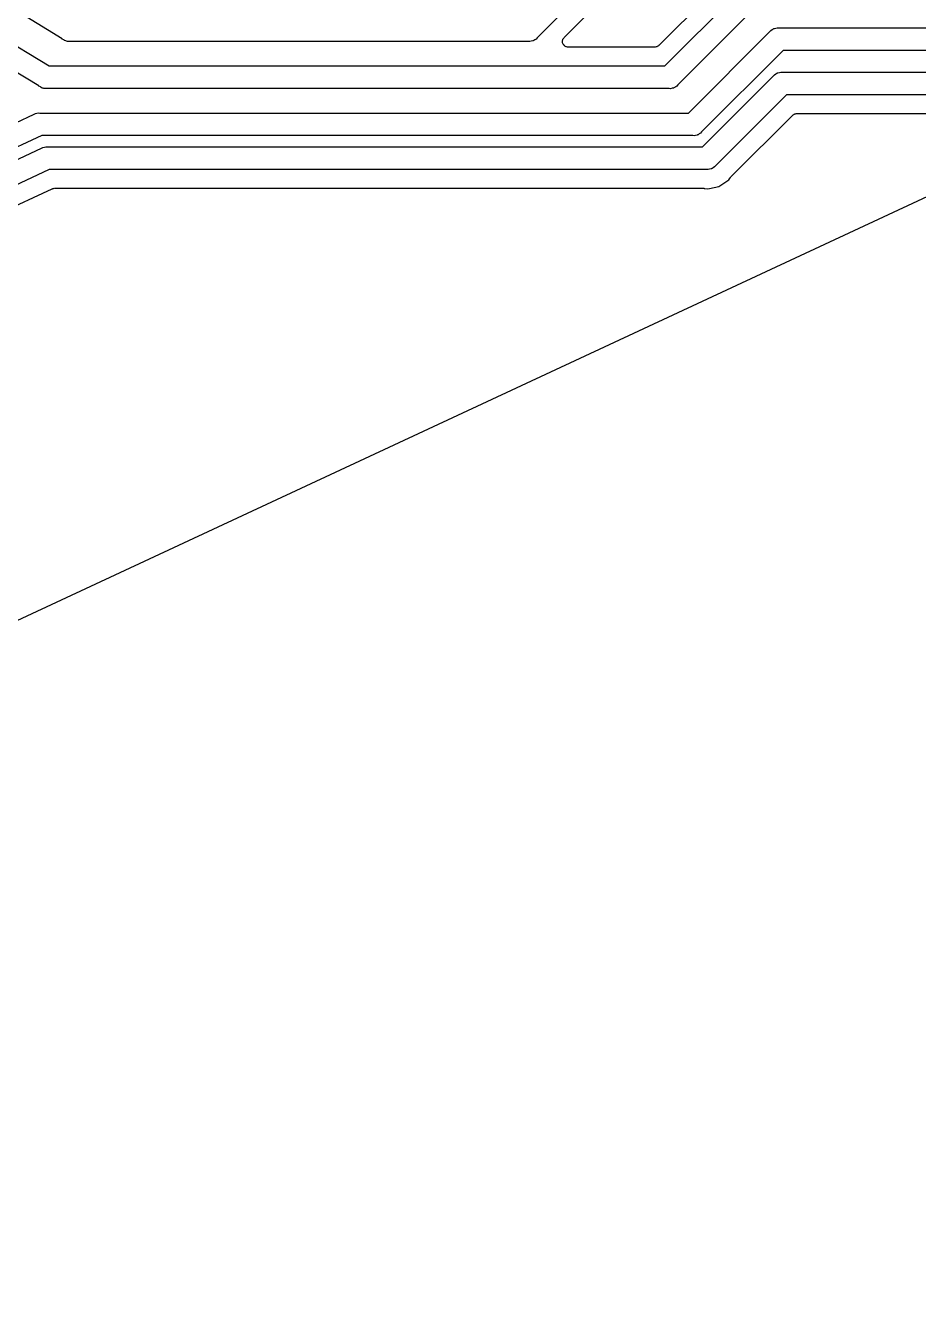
# Model space of a CAD drawing. Extents: x 24 to 196, y -189 to -31.
# Drawn here: x 98.82 to 122.92, y -183.81 to -149.41 of the extents above; entities that cross this region are included whole.
import ezdxf

# ---------------------------------------------------------------- set-up
doc = ezdxf.new("R2010")
doc.units = 0
doc.header["$MEASUREMENT"] = 0
doc.layers.add('BLACK', color=7, linetype='CONTINUOUS')

msp = doc.modelspace()

# ---------------------------------------------------------------- linework, layer by layer
at = {"layer": 'BLACK', "linetype": 'CONTINUOUS'}
for p, q in [((99.8106, -149.776), (88.4479, -142.763)), ((89.9287, -144.717), (99.4628, -150.508)), ((99.1763, -151.047), (89.7181, -145.302)), ((117.741, -148.127), (115.913, -149.955)), ((113.906, -148.473), (112.63, -149.749)), ((116.079, -150.508), (118.158, -148.428)), ((113.358, -149.74), (114.058, -149.039)), ((118.509, -148.939), (116.43, -151.019)), ((116.714, -151.778), (118.914, -149.578)), ((118.914, -149.578), (118.94, -149.547)), ((118.94, -149.547), (118.975, -149.526)), ((118.975, -149.526), (119.008, -149.503)), ((119.008, -149.503), (119.021, -149.5)), ((119.021, -149.5), (119.033, -149.493)), ((119.033, -149.493), (119.073, -149.486)), ((119.073, -149.486), (119.112, -149.475)), ((119.112, -149.475), (119.152, -149.479)), ((119.152, -149.479), (151.334, -149.479)), ((99.8136, -149.78), (99.8106, -149.776)), ((99.8562, -149.804), (99.8136, -149.78)), ((99.8751, -149.816), (99.8562, -149.804)), ((99.8793, -149.818), (99.8751, -149.816)), ((99.9066, -149.833), (99.8793, -149.818)), ((99.9289, -149.837), (99.9066, -149.833)), ((99.9498, -149.846), (99.9289, -149.837)), ((99.9814, -149.847), (99.9498, -149.846)), ((99.9858, -149.847), (99.9814, -149.847)), ((100.008, -149.847), (99.9858, -149.847)), ((100.057, -149.849), (100.008, -149.847)), ((100.062, -149.847), (100.057, -149.849)), ((112.392, -149.847), (100.062, -149.847)), ((112.432, -149.851), (112.392, -149.847)), ((112.471, -149.84), (112.432, -149.851)), ((112.511, -149.833), (112.471, -149.84)), ((112.523, -149.827), (112.511, -149.833)), ((112.536, -149.823), (112.523, -149.827)), ((112.569, -149.8), (112.536, -149.823)), ((112.604, -149.78), (112.569, -149.8)), ((112.63, -149.749), (112.604, -149.78)), ((113.314, -149.834), (113.315, -149.828)), ((113.315, -149.854), (113.314, -149.834)), ((113.315, -149.821), (113.322, -149.802)), ((113.315, -149.828), (113.315, -149.821)), ((113.315, -149.874), (113.315, -149.854)), ((113.318, -149.88), (113.315, -149.874)), ((113.318, -149.887), (113.318, -149.88)), ((113.327, -149.905), (113.318, -149.887)), ((113.322, -149.802), (113.327, -149.783)), ((113.327, -149.783), (113.331, -149.777)), ((113.333, -149.923), (113.327, -149.905)), ((113.331, -149.777), (113.333, -149.771)), ((113.333, -149.771), (113.346, -149.756)), ((113.338, -149.929), (113.333, -149.923)), ((113.341, -149.935), (113.338, -149.929)), ((113.355, -149.949), (113.341, -149.935)), ((113.346, -149.756), (113.358, -149.74)), ((113.367, -149.964), (113.355, -149.949)), ((113.373, -149.967), (113.367, -149.964)), ((113.378, -149.972), (113.373, -149.967)), ((113.396, -149.981), (113.378, -149.972)), ((113.413, -149.991), (113.396, -149.981)), ((113.42, -149.992), (113.413, -149.991)), ((113.426, -149.995), (113.42, -149.992)), ((113.446, -149.996), (113.426, -149.995)), ((113.465, -150), (113.446, -149.996)), ((115.805, -150), (113.465, -150)), ((115.812, -149.999), (115.805, -150)), ((115.818, -149.999), (115.812, -149.999)), ((115.838, -149.994), (115.818, -149.999)), ((115.857, -149.991), (115.838, -149.994)), ((115.863, -149.987), (115.857, -149.991)), ((115.87, -149.985), (115.863, -149.987)), ((115.886, -149.974), (115.87, -149.985)), ((115.903, -149.964), (115.886, -149.974)), ((115.907, -149.959), (115.903, -149.964)), ((115.913, -149.955), (115.907, -149.959)), ((119.265, -150.089), (117.065, -152.289)), ((151.447, -150.089), (119.265, -150.089)), ((99.4628, -150.508), (116.079, -150.508)), ((117.093, -152.692), (119.009, -150.775)), ((119.009, -150.775), (119.035, -150.744)), ((119.035, -150.744), (119.07, -150.724)), ((119.07, -150.724), (119.103, -150.701)), ((119.103, -150.701), (119.117, -150.697)), ((119.117, -150.697), (119.128, -150.691)), ((119.128, -150.691), (119.168, -150.684)), ((119.168, -150.684), (119.207, -150.673)), ((119.207, -150.673), (119.248, -150.677)), ((119.248, -150.677), (156.928, -150.677)), ((99.1786, -151.05), (99.1763, -151.047)), ((99.2222, -151.075), (99.1786, -151.05)), ((99.2421, -151.087), (99.2222, -151.075)), ((99.2452, -151.088), (99.2421, -151.087)), ((99.2716, -151.103), (99.2452, -151.088)), ((99.2949, -151.107), (99.2716, -151.103)), ((99.317, -151.116), (99.2949, -151.107)), ((99.3475, -151.117), (99.317, -151.116)), ((99.3508, -151.117), (99.3475, -151.117)), ((99.3741, -151.117), (99.3508, -151.117)), ((99.4245, -151.118), (99.3741, -151.117)), ((99.4278, -151.117), (99.4245, -151.118)), ((116.192, -151.117), (99.4278, -151.117)), ((116.232, -151.121), (116.192, -151.117)), ((116.271, -151.11), (116.232, -151.121)), ((116.311, -151.103), (116.271, -151.11)), ((116.323, -151.097), (116.311, -151.103)), ((116.336, -151.093), (116.323, -151.097)), ((116.369, -151.07), (116.336, -151.093)), ((116.404, -151.05), (116.369, -151.07)), ((116.43, -151.019), (116.404, -151.05)), ((119.361, -151.286), (117.444, -153.203)), ((157.032, -151.286), (119.361, -151.286)), ((78.6418, -161.329), (99.0512, -151.812)), ((99.0512, -151.812), (99.0862, -151.792)), ((99.0862, -151.792), (99.1261, -151.785)), ((99.1261, -151.785), (99.1651, -151.774)), ((99.1651, -151.774), (99.2054, -151.778)), ((99.2054, -151.778), (116.714, -151.778)), ((117.861, -153.504), (119.526, -151.839)), ((119.526, -151.839), (119.532, -151.835)), ((119.532, -151.835), (119.536, -151.83)), ((119.536, -151.83), (119.553, -151.82)), ((119.553, -151.82), (119.57, -151.808)), ((119.57, -151.808), (119.576, -151.807)), ((119.576, -151.807), (119.582, -151.803)), ((119.582, -151.803), (119.602, -151.8)), ((119.602, -151.8), (119.621, -151.795)), ((119.621, -151.795), (119.627, -151.795)), ((119.627, -151.795), (119.634, -151.794)), ((119.634, -151.794), (156.941, -151.794)), ((126.856, -152.309), (59.2762, -183.807)), ((117.004, -152.34), (116.971, -152.363)), ((117.039, -152.32), (117.004, -152.34)), ((117.065, -152.289), (117.039, -152.32)), ((99.2597, -152.387), (78.7971, -161.929)), ((116.827, -152.387), (99.2597, -152.387)), ((99.2889, -152.706), (99.3288, -152.699)), ((99.3288, -152.699), (99.3678, -152.689)), ((99.3678, -152.689), (99.4081, -152.692)), ((99.4081, -152.692), (117.093, -152.692)), ((116.867, -152.391), (116.827, -152.387)), ((116.906, -152.38), (116.867, -152.391)), ((116.946, -152.373), (116.906, -152.38)), ((116.958, -152.367), (116.946, -152.373)), ((116.971, -152.363), (116.958, -152.367)), ((97.5444, -153.523), (99.2539, -152.726)), ((99.2539, -152.726), (99.2889, -152.706)), ((99.4624, -153.302), (97.8266, -154.064)), ((117.205, -153.302), (99.4624, -153.302)), ((117.246, -153.305), (117.205, -153.302)), ((117.285, -153.295), (117.246, -153.305)), ((117.325, -153.288), (117.285, -153.295)), ((117.336, -153.281), (117.325, -153.288)), ((117.35, -153.277), (117.336, -153.281)), ((117.383, -153.254), (117.35, -153.277)), ((117.418, -153.234), (117.383, -153.254)), ((117.444, -153.203), (117.418, -153.234)), ((117.536, -153.763), (117.805, -153.583)), ((117.805, -153.583), (117.842, -153.528)), ((117.842, -153.528), (117.852, -153.517)), ((117.852, -153.517), (117.861, -153.504)), ((98.1468, -154.476), (99.5444, -153.824)), ((99.5444, -153.824), (99.5508, -153.822)), ((99.5508, -153.822), (99.5566, -153.819)), ((99.5566, -153.819), (99.5763, -153.815)), ((99.5763, -153.815), (99.5955, -153.81)), ((99.5955, -153.81), (99.6022, -153.811)), ((99.6022, -153.811), (99.6088, -153.81)), ((99.6088, -153.81), (117.124, -153.81)), ((117.124, -153.81), (117.138, -153.812)), ((117.138, -153.812), (117.153, -153.813)), ((117.153, -153.813), (117.219, -153.826)), ((117.219, -153.826), (117.284, -153.813)), ((117.284, -153.813), (117.536, -153.763)), ((117.284, -153.813), (117.284, -153.813))]:
    msp.add_line(p, q, dxfattribs=at)

doc.saveas('drawing.dxf')
